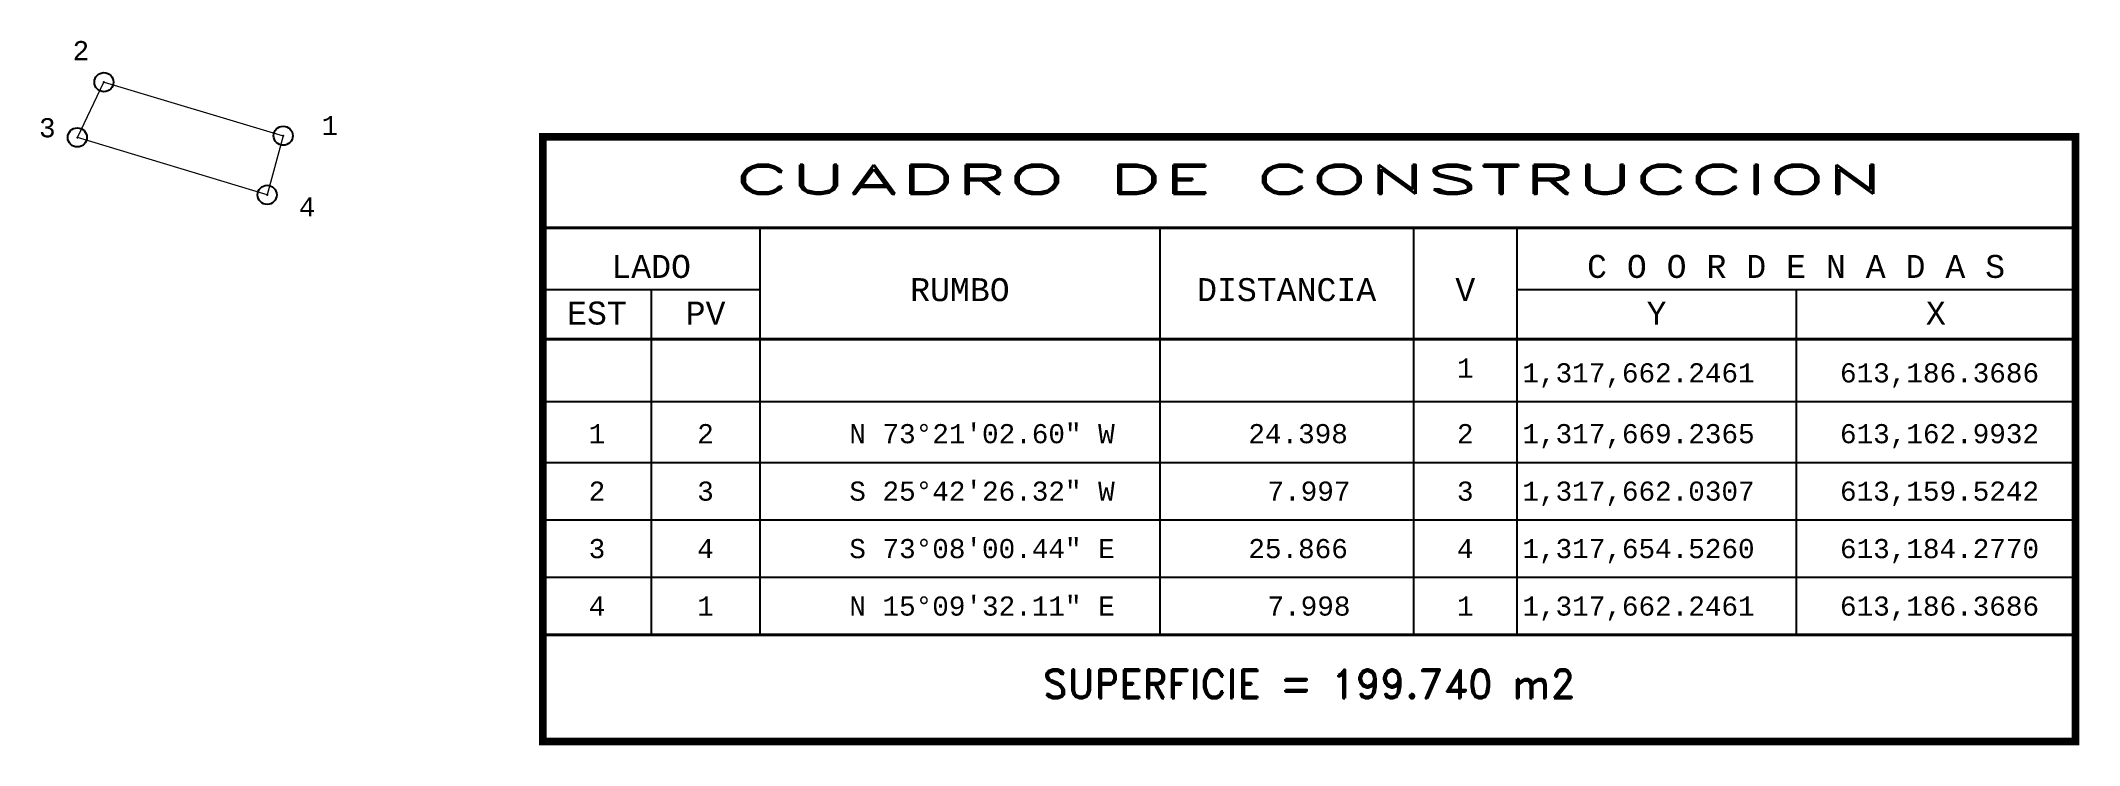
# Model space of a CAD drawing. Header units: millimetres. Extents: x 613155 to 613421, y 1317583 to 1317675.
import ezdxf
from ezdxf.enums import TextEntityAlignment as Align

# ---------------------------------------------------------------- set-up
doc = ezdxf.new("R2010")
doc.units = ezdxf.units.MM
doc.header["$PDMODE"] = 32
doc.header["$PDSIZE"] = 2.5
for name, color, linetype in [('CVL_CUADCON', 1, 'Continuous'), ('CVL_CUADCON_LIN', 8, 'Continuous'), ('CVL_CUADCON_TIT', 1, 'Continuous'), ('CVL_CUADCON_TX', 2, 'Continuous'), ('CVL_PUNTO', 2, 'Continuous'), ('CVL_PUNTO_NUM', 2, 'Continuous')]:
    doc.layers.add(name, color=color, linetype=linetype)
doc.styles.add('HUECA1', font='hueca1.shx')
doc.styles.add('MONOTXT4', font='monotxt4.shx')

msp = doc.modelspace()

# ---------------------------------------------------------------- linework, layer by layer
at = {"layer": 'CVL_CUADCON', "color": 1, "linetype": 'Continuous', "const_width": 1, "flags": 128}
msp.add_lwpolyline([(613220.22, 1317662.11), (613420.16, 1317662.11), (613420.16, 1317583.19), (613220.22, 1317583.19)], close=True, dxfattribs=at)
at = {"layer": 'CVL_CUADCON', "color": 1, "linetype": 'Continuous', "const_width": 0.375, "flags": 128}
for points in [[(613220.22, 1317650.23), (613420.16, 1317650.23)], [(613220.22, 1317635.69), (613420.16, 1317635.69)], [(613220.22, 1317597.11), (613420.16, 1317597.11)]]:
    msp.add_lwpolyline(points, dxfattribs=at)
at = {"layer": 'CVL_CUADCON_LIN', "color": 8, "linetype": 'Continuous'}
for p, q in [((613248.55, 1317650.23), (613248.55, 1317597.11)), ((613300.72, 1317650.23), (613300.72, 1317597.11)), ((613333.83, 1317650.23), (613333.83, 1317597.11)), ((613347.3, 1317650.23), (613347.3, 1317597.11)), ((613220.22, 1317642.16), (613248.55, 1317642.16)), ((613234.37, 1317642.16), (613234.37, 1317597.11)), ((613347.3, 1317642.16), (613420.16, 1317642.16)), ((613383.73, 1317642.16), (613383.73, 1317597.11)), ((613220.22, 1317627.55), (613420.16, 1317627.55)), ((613220.22, 1317619.61), (613420.16, 1317619.61)), ((613220.22, 1317612.11), (613420.16, 1317612.11)), ((613220.22, 1317604.61), (613420.16, 1317604.61)), ((613220.22, 1317597.11), (613420.16, 1317597.11))]:
    msp.add_line(p, q, dxfattribs=at)
at = {"layer": 'CVL_CUADCON_TIT', "color": 4, "lineweight": 18, "ltscale": 0.5, "flags": 128}
msp.add_lwpolyline([(613163, 1317669.24), (613186.37, 1317662.25), (613184.28, 1317654.53), (613159.52, 1317662.03), (613162.99, 1317669.24)], dxfattribs=at)
at = {"layer": 'CVL_PUNTO', "color": 2}
for p in [(613162.99, 1317669.24), (613159.52, 1317662.03), (613186.37, 1317662.25), (613184.28, 1317654.53)]:
    msp.add_point(p, dxfattribs=at)

# ---------------------------------------------------------------- texts
at = {"layer": 'CVL_CUADCON_TIT', "color": 1, "style": 'HUECA1', "width": 1.758658}
msp.add_text('CUADRO DE CONSTRUCCION', height=3.75, dxfattribs=at).set_placement((613245.22, 1317654.68), (613395.16, 1317654.68), align=Align.FIT)
at = {"layer": 'CVL_CUADCON_TIT', "color": 1, "style": 'MONOTXT4'}
for s, p in [('LADO', (613234.37, 1317643.69)), ('C O O R D E N A D A S', (613383.72, 1317643.69)), ('EST', (613227.3, 1317637.6)), ('PV', (613241.47, 1317637.6)), ('Y', (613365.52, 1317637.6)), ('X', (613401.95, 1317637.6))]:
    msp.add_text(s, height=3, dxfattribs=at).set_placement(p, align=Align.CENTER)
at = {"layer": 'CVL_CUADCON_TIT', "color": 1}
for s, height, style, p in [('RUMBO', 3, 'MONOTXT4', (613274.65, 1317642.16)), ('DISTANCIA', 3, 'MONOTXT4', (613317.27, 1317642.16)), ('V', 3, 'MONOTXT4', (613340.57, 1317642.16)), ('SUPERFICIE = 199.740 m2', 3.75, 'HUECA1', (613320.19, 1317590.69))]:
    msp.add_text(s, height=height, dxfattribs=dict(at, style=style)).set_placement(p, align=Align.MIDDLE)
at = {"layer": 'CVL_CUADCON_TX', "color": 2, "style": 'MONOTXT4'}
for s, p in [('1', (613340.56, 1317630.68)), ('1', (613227.3, 1317622.11)), ('2', (613241.46, 1317622.11)), ('2', (613340.56, 1317622.11)), ('2', (613227.3, 1317614.61)), ('3', (613241.46, 1317614.61)), ('3', (613340.56, 1317614.61)), ('3', (613227.3, 1317607.11)), ('4', (613241.46, 1317607.11)), ('4', (613340.56, 1317607.11)), ('4', (613227.3, 1317599.61)), ('1', (613241.46, 1317599.61)), ('1', (613340.56, 1317599.61))]:
    msp.add_text(s, height=2.5, dxfattribs=at).set_placement(p, align=Align.CENTER)
for s, p in [('1,317,662.2461', (613348.02, 1317630.05)), ('613,186.3686', (613389.45, 1317630.05)), ('N 73%%d21\'02.60" W', (613260.22, 1317622.11)), ('24.398', (613312.27, 1317622.11)), ('1,317,669.2365', (613348.02, 1317622.11)), ('613,162.9932', (613389.45, 1317622.11)), ('S 25%%d42\'26.32" W', (613260.22, 1317614.61)), ('7.997', (613314.77, 1317614.61)), ('1,317,662.0307', (613348.02, 1317614.61)), ('613,159.5242', (613389.45, 1317614.61)), ('S 73%%d08\'00.44" E', (613260.22, 1317607.11)), ('25.866', (613312.27, 1317607.11)), ('1,317,654.5260', (613348.02, 1317607.11)), ('613,184.2770', (613389.45, 1317607.11)), ('N 15%%d09\'32.11" E', (613260.22, 1317599.61)), ('7.998', (613314.77, 1317599.61)), ('1,317,662.2461', (613348.02, 1317599.61)), ('613,186.3686', (613389.45, 1317599.61))]:
    msp.add_text(s, height=2.5, dxfattribs=at).set_placement(p)
at = {"layer": 'CVL_PUNTO_NUM', "color": 2, "style": 'MONOTXT4'}
for s, p in [('2', (613158.9, 1317672.11)), ('3', (613154.52, 1317662.04)), ('1', (613191.37, 1317662.34)), ('4', (613188.41, 1317651.71))]:
    msp.add_text(s, height=2.5, dxfattribs=at).set_placement(p)

doc.saveas('drawing.dxf')
